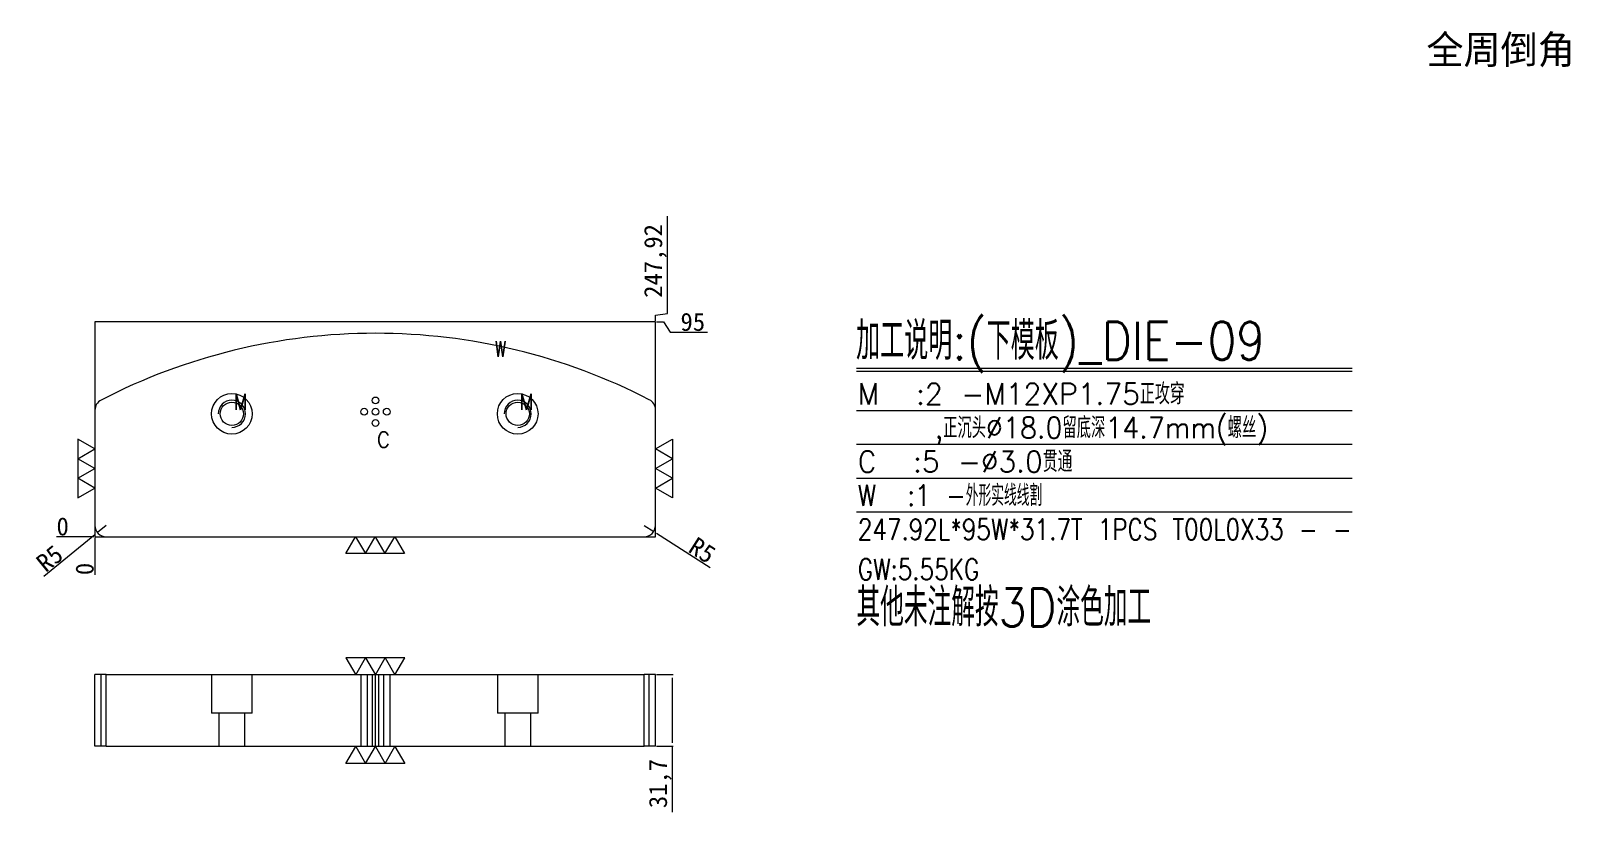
# Model space of a CAD drawing. Header units: millimetres. Extents: x 17981 to 18662, y 42851 to 43197.
import ezdxf
from ezdxf.enums import TextEntityAlignment as Align

# ---------------------------------------------------------------- set-up
doc = ezdxf.new("R2010")
doc.units = ezdxf.units.MM
doc.linetypes.add('DASHED', pattern=[0])
for name, color, linetype in [('DIE', 7, 'Continuous'), ('DIE_W', 1, 'Continuous'), ('dim', 4, 'Continuous')]:
    doc.layers.add(name, color=color, linetype=linetype)
doc.styles.add('_PUG_ERP', font='txt')
doc.styles.add('chinesef_fs', font='txt.shx', dxfattribs={"bigfont": 'gbcbig.shx'})
doc.dimstyles.new('_PUG_ERP', dxfattribs={"dimtxt": 8, "dimasz": 1.5, "dimexe": 0.5, "dimexo": 0.5, "dimgap": 0.5, "dimtad": 1, "dimtxsty": '_PUG_ERP', "dimblk": 'CLOSEDBLANK', "dimcen": 0, "dimclrd": 4, "dimclre": 4, "dimclrt": 3, "dimazin": 3, "dimtfac": 1, "dimtmove": 0, "dimatfit": 3, "dimldrblk": 'CLOSEDBLANK', "dimlwd": 9, "dimlwe": 9})

# ---------------------------------------------------------------- blocks, each defined once
blk = doc.blocks.new('*D733')
at = {"layer": 'Defpoints', "color": 0}
for p in [(18257.37, 43067.74), (18266.91, 43063.24), (18009.45, 42972.74)]:
    blk.add_point(p, dxfattribs=at)
at = {"layer": 'dim', "color": 4, "lineweight": 9}
for p, q in [((18257.87, 43067.74), (18260.91, 43067.74)), ((18260.91, 43067.74), (18263.91, 43063.24)), ((18263.91, 43063.24), (18280.36, 43063.24))]:
    blk.add_line(p, q, dxfattribs=at)
at = {"layer": 'dim', "color": 3, "lineweight": 13, "insert": (18273.89, 43067.74), "char_height": 8, "attachment_point": 5, "style": '_PUG_ERP'}
blk.add_mtext('95', dxfattribs=at)
blk = doc.blocks.new('_ClosedBlank')
blk = doc.blocks.new('*D734')
at = {"layer": 'Defpoints', "color": 0}
for p in [(17998.35, 42972.74), (18009.45, 42972.74), (18009.45, 42972.74)]:
    blk.add_point(p, dxfattribs=at)
at = {"layer": 'dim', "color": 4, "lineweight": 9}
blk.add_line((18008.95, 42972.74), (17992.52, 42972.74), dxfattribs=at)
at = {"layer": 'dim', "color": 3, "lineweight": 13, "insert": (17995.19, 42977.24), "char_height": 8, "attachment_point": 5, "style": '_PUG_ERP'}
blk.add_mtext('0', dxfattribs=at)
blk = doc.blocks.new('*D735')
at = {"layer": 'Defpoints', "color": 0}
for p in [(18009.45, 42972.74), (18009.45, 42972.74), (18009.45, 42961.64)]:
    blk.add_point(p, dxfattribs=at)
at = {"layer": 'dim', "color": 4, "lineweight": 9}
blk.add_line((18009.45, 42972.24), (18009.45, 42955.8), dxfattribs=at)
at = {"layer": 'dim', "color": 3, "lineweight": 13, "insert": (18004.95, 42958.47), "char_height": 8, "attachment_point": 5, "rotation": 90, "style": '_PUG_ERP'}
blk.add_mtext('0', dxfattribs=at)
blk = doc.blocks.new('*D736')
at = {"layer": 'Defpoints', "color": 0}
for p in [(18262.63, 43074.43), (18257.37, 43067.74), (18009.45, 42972.74)]:
    blk.add_point(p, dxfattribs=at)
at = {"layer": 'dim', "color": 4, "lineweight": 9}
for p, q in [((18262.63, 43071.43), (18262.63, 43114.55)), ((18257.37, 43070.74), (18262.63, 43071.43)), ((18257.37, 43068.24), (18257.37, 43070.74))]:
    blk.add_line(p, q, dxfattribs=at)
at = {"layer": 'dim', "color": 3, "lineweight": 13, "insert": (18257.37, 43094.74), "char_height": 8, "attachment_point": 5, "rotation": 90, "style": '_PUG_ERP'}
blk.add_mtext('247,92', dxfattribs=at)
blk = doc.blocks.new('*D737')
at = {"layer": 'Defpoints', "color": 0}
for p in [(18257.37, 42911.74), (18257.37, 42880.04), (18264.77, 42880.04)]:
    blk.add_point(p, dxfattribs=at)
at = {"layer": 'dim', "color": 4, "lineweight": 9}
for p, q in [((18257.87, 42911.74), (18265.27, 42911.74)), ((18264.77, 42910.24), (18264.77, 42881.54)), ((18257.87, 42880.04), (18265.27, 42880.04)), ((18264.77, 42880.04), (18264.77, 42850.84))]:
    blk.add_line(p, q, dxfattribs=at)
at = {"layer": 'dim', "color": 3, "lineweight": 13, "insert": (18259.51, 42863.53), "char_height": 8, "attachment_point": 5, "rotation": 90, "style": '_PUG_ERP'}
blk.add_mtext('31,7', dxfattribs=at)
blk = doc.blocks.new('*D738')
at = {"layer": 'Defpoints', "color": 0}
for p in [(18252.37, 42977.74), (18256.58, 42975.05)]:
    blk.add_point(p, dxfattribs=at)
at = {"layer": 'dim', "color": 4, "lineweight": 9}
for p, q in [((18252.37, 42977.74), (18256.58, 42975.05)), ((18257.85, 42974.25), (18281.54, 42959.15))]:
    blk.add_line(p, q, dxfattribs=at)
at = {"layer": 'dim', "color": 3, "lineweight": 13, "insert": (18278.07, 42966.7), "char_height": 8, "attachment_point": 5, "rotation": 327.50026, "style": '_PUG_ERP'}
blk.add_mtext('R5', dxfattribs=at)
blk = doc.blocks.new('*D739')
at = {"layer": 'Defpoints', "color": 0}
for p in [(18014.45, 42977.74), (18010.58, 42974.58)]:
    blk.add_point(p, dxfattribs=at)
at = {"layer": 'dim', "color": 4, "lineweight": 9}
for p, q in [((18014.45, 42977.74), (18010.58, 42974.58)), ((18009.42, 42973.63), (17986.88, 42955.2))]:
    blk.add_line(p, q, dxfattribs=at)
at = {"layer": 'dim', "color": 3, "lineweight": 13, "insert": (17989.44, 42963.1), "char_height": 8, "attachment_point": 5, "rotation": 39.27284, "style": '_PUG_ERP'}
blk.add_mtext('R5', dxfattribs=at)

msp = doc.modelspace()

# ---------------------------------------------------------------- linework, layer by layer
at = {"layer": 'DIE', "color": 223, "linetype": 'Continuous', "lineweight": 18}
for p, q in [((18014.453, 42972.741), (18252.368, 42972.738)), ((18014.453, 42880.038), (18009.453, 42880.038)), ((18014.453, 42880.038), (18252.368, 42880.038)), ((18257.368, 42880.038), (18252.368, 42880.038))]:
    msp.add_line(p, q, dxfattribs=at)
at = {"layer": 'DIE', "color": 2, "linetype": 'Continuous', "lineweight": 18}
for p, q in [((18014.453, 42911.738), (18009.453, 42911.738)), ((18014.453, 42911.738), (18252.368, 42911.738)), ((18257.368, 42911.738), (18252.368, 42911.738))]:
    msp.add_line(p, q, dxfattribs=at)
at = {"layer": 'DIE', "color": 155, "linetype": 'DASHED', "lineweight": 13, "ltscale": 0.471487}
for p, q in [((18012.154, 42880.038), (18012.154, 42911.738)), ((18254.66, 42880.038), (18254.66, 42911.738))]:
    msp.add_line(p, q, dxfattribs=at)
at = {"layer": 'DIE', "color": 155, "linetype": 'Continuous', "lineweight": 18}
for p, q in [((18014.453, 42880.038), (18014.453, 42911.738)), ((18252.368, 42880.038), (18252.368, 42911.738))]:
    msp.add_line(p, q, dxfattribs=at)
at = {"layer": 'DIE', "color": 223, "linetype": 'DASHED', "lineweight": 13, "ltscale": 0.471487}
for p, q in [((18061.034, 42911.738), (18061.034, 42894.738)), ((18079.034, 42894.738), (18079.034, 42911.738)), ((18127.038, 42911.738), (18127.038, 42880.038)), ((18130.038, 42880.038), (18130.038, 42911.738)), ((18132.038, 42911.738), (18132.038, 42880.038)), ((18135.038, 42880.038), (18135.038, 42911.738)), ((18137.038, 42911.738), (18137.038, 42880.038)), ((18140.038, 42880.038), (18140.038, 42911.738)), ((18187.438, 42911.738), (18187.438, 42894.738)), ((18205.438, 42894.738), (18205.438, 42911.738)), ((18079.034, 42894.738), (18061.034, 42894.738)), ((18064.28, 42894.738), (18064.28, 42880.038)), ((18075.787, 42880.038), (18075.787, 42894.738)), ((18205.438, 42894.738), (18187.438, 42894.738)), ((18190.684, 42894.738), (18190.684, 42880.038)), ((18202.191, 42880.038), (18202.191, 42894.738))]:
    msp.add_line(p, q, dxfattribs=at)
at = {"layer": 'DIE', "color": 42, "linetype": 'Continuous', "lineweight": 18}
for centre, radius in [((18070.034, 43027.117), 9), ((18070.034, 43027.117), 5.15), ((18133.538, 43033.043), 1.5), ((18196.438, 43027.117), 9), ((18196.438, 43027.117), 5.15), ((18128.538, 43028.043), 1.5), ((18133.538, 43028.043), 1.5), ((18133.538, 43023.043), 1.5), ((18138.538, 43028.043), 1.5)]:
    msp.add_circle(centre, radius, dxfattribs=at)
for centre in [(18070.034, 43027.117), (18196.438, 43027.117)]:
    msp.add_arc(centre, 6, 270, 180, dxfattribs=at)
at = {"layer": 'DIE_W', "color": 1, "linetype": 'Continuous', "lineweight": 18}
for p, q in [((18009.453, 42880.038), (18009.453, 42911.738)), ((18257.368, 42880.038), (18257.368, 42911.738))]:
    msp.add_line(p, q, dxfattribs=at)
at = {"layer": 'DIE_W', "color": 1, "linetype": 'DASHED', "lineweight": 13, "ltscale": 0.471487}
msp.add_line((18133.538, 42880.038), (18133.538, 42911.738), dxfattribs=at)
at = {"layer": 'DIE_W', "color": 1, "lineweight": 13}
msp.add_lwpolyline([(18252.368, 42972.738, 0.4142177), (18257.368, 42977.738), (18257.368, 43028.905, 0.2806866), (18254.66, 43033.348, 0.1196451), (18133.538, 43062.74, 0.1199302), (18012.154, 43033.18, 0.2803161), (18009.453, 43028.74), (18009.453, 42977.741, 0.4142095), (18014.453, 42972.741)], format="xyb", dxfattribs=at)
at = {"layer": 'dim', "color": 8, "linetype": 'Continuous', "lineweight": 18}
for p, q in [((18346.36, 43047.36), (18565.483, 43047.36)), ((18346.36, 43045.961), (18565.483, 43045.961)), ((18346.36, 43028.649), (18565.483, 43028.649)), ((18346.36, 43013.668), (18565.483, 43013.668)), ((18346.36, 42998.686), (18565.483, 42998.686)), ((18346.36, 42983.704), (18565.483, 42983.704))]:
    msp.add_line(p, q, dxfattribs=at)
at = {"layer": 'dim', "color": 252, "linetype": 'DASHED', "lineweight": 13, "ltscale": 0.2}
msp.add_lwpolyline([(18009.453, 42972.738), (18257.368, 42972.738), (18257.368, 43067.74), (18009.453, 43067.74)], close=True, dxfattribs=at)
at = {"layer": 'dim', "lineweight": 13}
for points in [[(18001.953, 42989.933), (18009.453, 42994.263), (18001.953, 42998.593), (18009.453, 43002.923), (18001.953, 43007.254), (18009.453, 43011.584), (18001.953, 43015.914), (18001.953, 42989.933)], [(18264.868, 42989.933), (18257.368, 42994.263), (18264.868, 42998.593), (18257.368, 43002.923), (18264.868, 43007.254), (18257.368, 43011.584), (18264.868, 43015.914), (18264.868, 42989.933)], [(18120.42, 42965.238), (18124.75, 42972.738), (18129.08, 42965.238), (18133.41, 42972.738), (18137.74, 42965.238), (18142.07, 42972.738), (18146.401, 42965.238), (18120.42, 42965.238)], [(18120.485, 42919.13), (18124.815, 42911.63), (18129.145, 42919.13), (18133.476, 42911.63), (18137.806, 42919.13), (18142.136, 42911.63), (18146.466, 42919.13), (18120.485, 42919.13)], [(18120.485, 42872.43), (18124.815, 42879.93), (18129.145, 42872.43), (18133.476, 42879.93), (18137.806, 42872.43), (18142.136, 42879.93), (18146.466, 42872.43), (18120.485, 42872.43)]]:
    msp.add_lwpolyline(points, close=True, dxfattribs=at)

# ---------------------------------------------------------------- texts
at = {"layer": 'dim'}
msp.add_text('全周倒角', height=12.6263, dxfattribs=at).set_placement((18631.177, 43188.493), align=Align.MIDDLE)
at = {"layer": 'dim', "color": 4, "lineweight": 13, "style": 'chinesef_fs'}
for s, height, width, p in [('加工说明:(下模板)_DIE-09', 16.8, 0.8794, (18346.11, 43051.013)), ('W', 7, 0.6727, (18186.462, 43052.252)), ('M  :2 -M12XP1.75正攻穿', 9.3, 0.9864, (18346.853, 43031.296)), ('M', 7, 0.8408, (18070.881, 43028.899)), ('M', 7, 0.8408, (18197.285, 43028.899)), ('    ,正沉头%%c18.0留底深14.7mm(螺丝)', 9.3, 0.9432, (18346.853, 43016.314)), ('C', 7, 0.8969, (18134.235, 43012.167)), ('C  :5 -%%c3.0贯通', 9.3, 0.9802, (18346.853, 43001.333)), ('247.92L*95W*31.7T 1PCS T00L0X33 - - ', 9.3, 0.8072, (18346.853, 42971.369)), ('GW:5.55KG ', 9.3, 0.8074, (18346.853, 42953.591))]:
    msp.add_text(s, height=height, dxfattribs=dict(at, width=width)).set_placement(p)
at = {"layer": 'dim', "color": 1, "lineweight": 13, "style": 'chinesef_fs', "width": 0.8416}
msp.add_text('W  :1 -外形实线线割', height=9.3, dxfattribs=at).set_placement((18346.853, 42986.351))
at = {"layer": 'dim', "color": 21, "lineweight": 13, "style": 'chinesef_fs', "width": 0.8663}
msp.add_text('其他未注解按3D涂色加工', height=16.8, dxfattribs=at).set_placement((18346.287, 42933.081))

# ---------------------------------------------------------------- dimensions: what is measured, and where the dimension line sits
at = {"layer": 'dim', "lineweight": 13}
for feature_location, offset, dtype, origin, picture, middle in [((18257.3679, 43067.7396), (5.2616, 6.6909), 1, (18009.4526, 42972.7379), '*D736', (18257.3676, 43094.74)), ((18257.368, 43067.74), (9.544, -4.5), 0, (18009.453, 42972.738), '*D733', (18273.888, 43067.74)), ((18009.452588677, 42972.737894029), (-11.1, 0), 0, (18009.452588677, 42972.737894029), '*D734', (17995.185922011, 42977.237894029)), ((18009.452588677, 42972.737894029), (0, -11.1), 1, (18009.452588677, 42972.737894029), '*D735', (18004.952588677, 42958.471227362))]:
    dim = msp.add_ordinate_dim(feature_location=feature_location, offset=offset, dtype=dtype, origin=origin, dimstyle='_PUG_ERP', dxfattribs=at)
    dim.commit()
    dim.dimension.update_dxf_attribs({"geometry": picture, "text_midpoint": middle})
for center, mpoint, picture, middle in [((18014.453, 42977.741), (18010.582, 42974.576), '*D739', (17992.285, 42959.615)), ((18252.368, 42977.738), (18256.585, 42975.051), '*D738', (18275.655, 42962.903))]:
    dim = msp.add_radius_dim(center=center, mpoint=mpoint, dimstyle='_PUG_ERP', dxfattribs=at)
    dim.commit()
    dim.dimension.update_dxf_attribs({"geometry": picture, "text_midpoint": middle, "dimtype": 164})
dim = msp.add_linear_dim(base=(18264.773, 42880.038), p1=(18257.368, 42911.738), p2=(18257.368, 42880.038), angle=90, dimstyle='_PUG_ERP', dxfattribs=at)
dim.commit()
dim.dimension.update_dxf_attribs({"geometry": '*D737', "text_midpoint": (18264.773, 42863.53), "dimtype": 160})

doc.saveas('drawing.dxf')
